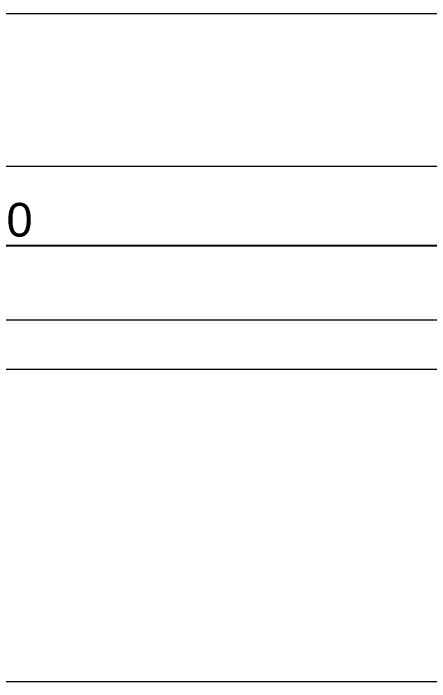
# Model space of a CAD drawing. Header units: millimetres. Extents: x -253 to 4295, y -442 to 2895.
# Drawn here: x 884 to 1378, y 2084 to 2878 of the extents above; entities that cross this region are included whole.
import ezdxf

# ---------------------------------------------------------------- set-up
doc = ezdxf.new("R2010")
doc.units = ezdxf.units.MM
doc.layers.add('ZANO_R', color=7, linetype='Continuous', lineweight=0)
doc.layers.add('ZANO_W', color=1, linetype='Continuous', lineweight=0)
doc.styles.add('Arial', font='arial.ttf')
doc.styles.get("Standard").update_dxf_attribs({"font": 'ARIALUNI.TTF'})
doc.dimstyles.new('pl i ang', dxfattribs={"dimtxt": 50, "dimasz": 50, "dimexe": 1.25, "dimexo": 0.625, "dimgap": 10, "dimtad": 1, "dimtoh": 1, "dimtxsty": 'Standard', "dimcen": 2.5, "dimclrd": 1, "dimclre": 1, "dimclrt": 1, "dimadec": 0, "dimazin": 0, "dimtfac": 1, "dimtmove": 0, "dimatfit": 3, "dimfxl": 1, "dimarcsym": 1})

# ---------------------------------------------------------------- blocks, each defined once
blk = doc.blocks.new('*D393')
at = {"layer": 'ZANO_W', "color": 1, "lineweight": -2}
for p, q in [((-55.17, 2780.72), (-55.17, 2592.39)), ((1744.83, 2780.72), (1744.83, 2592.39)), ((-15.17, 2602.39), (1704.83, 2602.39))]:
    blk.add_line(p, q, dxfattribs=at)
at = {"layer": 'ZANO_W', "color": 1}
for points in [[(-15.17, 2609.05), (-15.17, 2595.72), (-55.17, 2602.39)], [(1704.83, 2595.72), (1704.83, 2609.05), (1744.83, 2602.39)]]:
    blk.add_solid(points, dxfattribs=at)
at = {"layer": 'ZANO_W', "color": 1, "insert": (844.83, 2632.81), "char_height": 40, "attachment_point": 5, "style": 'Arial'}
blk.add_mtext('1800', dxfattribs=at)

msp = doc.modelspace()

# ---------------------------------------------------------------- linework, layer by layer
at = {"layer": 'ZANO_R'}
for p, q in [((-45.17, 2878.23), (1734.83, 2878.23)), ((1734.83, 2696.48), (-45.17, 2696.48)), ((-45.17, 2514.09), (1734.83, 2514.09)), ((1484.83, 2455.23), (204.83, 2455.23)), ((1484.83, 2455.21), (204.83, 2455.21))]:
    msp.add_line(p, q, dxfattribs=at)
msp.add_lwpolyline([(-253.02, 2084.43), (4295.41, 2084.43)], dxfattribs=at)

# ---------------------------------------------------------------- dimensions: what is measured, and where the dimension line sits
at = {"layer": 'ZANO_W'}
dim = msp.add_linear_dim(base=(1744.83, 2602.39), p1=(-55.17, 2790.72), p2=(1744.83, 2790.72), dimstyle='pl i ang', override={"dimtxt": 40, "dimasz": 40, "dimexe": 10, "dimexo": 10, "dimtoh": 0, "dimdec": 0, "dimtxsty": 'Arial', "dimtdec": 0, "dimtmove": 1}, dxfattribs=at)
dim.commit()
dim.dimension.update_dxf_attribs({"geometry": '*D393', "text_midpoint": (844.83, 2632.81)})

doc.saveas('drawing.dxf')
